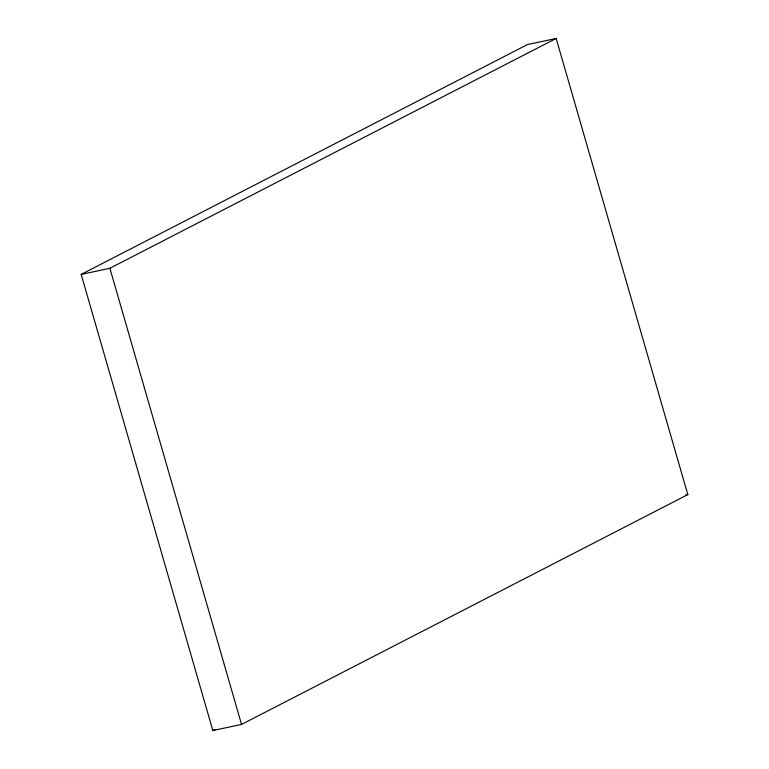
<?xml version="1.0" encoding="UTF-8"?>
<svg xmlns="http://www.w3.org/2000/svg" width="769" height="769" viewBox="0 0 769 769"><rect width="100%" height="100%" fill="white"/><g stroke="black" fill="none" stroke-linecap="round" stroke-linejoin="round"><path stroke-width="1.15" d="M81.178 274.398L527.457 44.564L556.16 38.45L687.822 494.602L241.543 724.436L212.84 730.55L81.178 274.398L109.88 268.275L556.16 38.45M212.84 730.55L214.974 729.454M685.525 495.092L687.822 494.602M109.88 268.275L241.543 724.436"/></g></svg>
